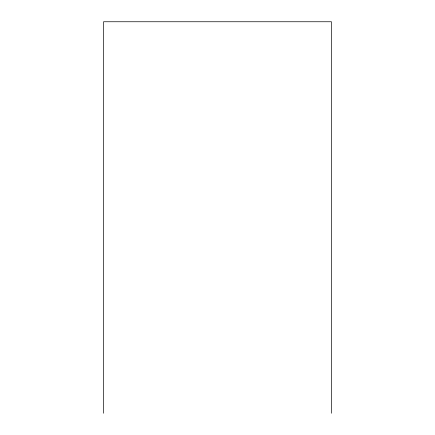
<?xml version="1.0" encoding="UTF-8"?>
<svg xmlns="http://www.w3.org/2000/svg" width="435" height="435" viewBox="0 0 435 435"><rect width="100%" height="100%" fill="white"/><g stroke="black" fill="none" stroke-linecap="round" stroke-linejoin="round"><path stroke-width="0.65" d="M331.448 413.25L331.448 21.75L103.552 21.75L103.552 413.25"/></g></svg>
